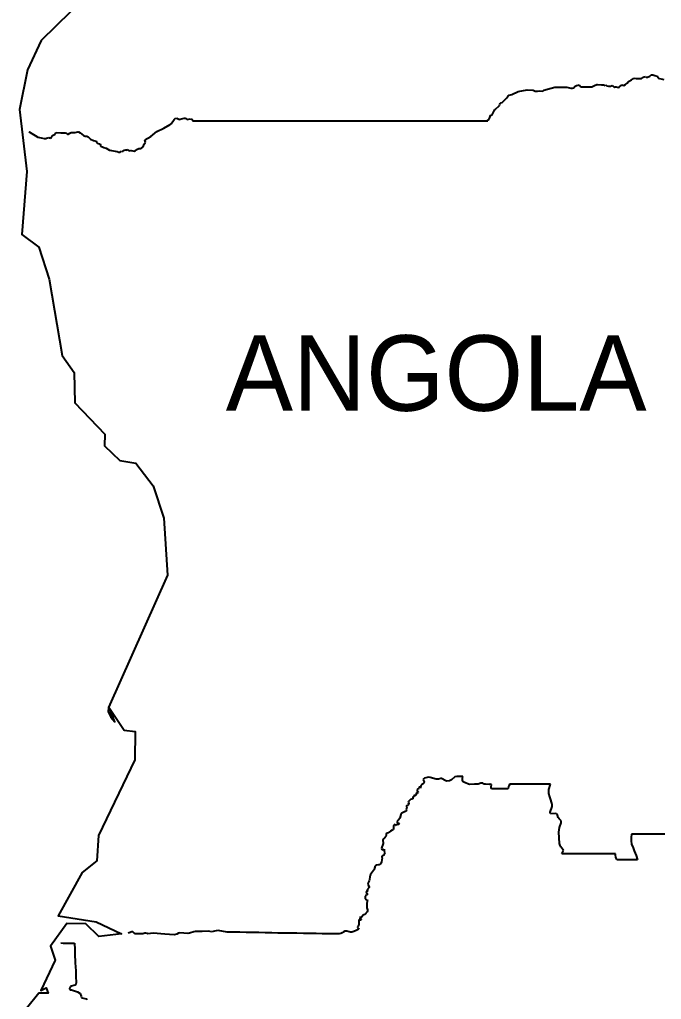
# Model space of a CAD drawing. Header units: metres. Extents: x 0 to 1325, y -1 to 773.
# Drawn here: x 705.6 to 739.6, y 404.5 to 456.4 of the extents above; entities that cross this region are included whole.
import ezdxf
from ezdxf.enums import TextEntityAlignment as Align

# ---------------------------------------------------------------- set-up
doc = ezdxf.new("R2010")
doc.units = ezdxf.units.M

msp = doc.modelspace()

# ---------------------------------------------------------------- linework, layer by layer
at = {"layer": 'CUT'}
msp.add_lwpolyline([(708.32, 456.818), (706.78, 455.298), (706.05, 453.748), (705.63, 451.648), (706.02, 448.368), (705.75, 445.038), (706.64, 444.358), (707.2, 442.668), (707.88, 438.618), (708.52, 437.728), (708.56, 436.118), (710.14, 434.458), (710.12, 433.838), (710.94, 433.068), (711.79, 432.918), (712.7, 431.718), (713.26, 430.008), (713.47, 426.998), (710.33, 419.978), (710.32, 419.768), (710.46, 419.478), (710.67, 419.228), (710.4, 419.938), (711.17, 418.788), (711.75, 418.718), (711.74, 417.208), (709.8, 413.198), (709.72, 411.868), (708.95, 411.238), (707.68, 408.948), (709.68, 408.638), (711.03, 407.988), (709.83, 407.858), (709.14, 408.528), (708.13, 408.548), (707.26, 407.348), (707.52, 406.598), (706.75, 404.998), (707.04, 405.128), (707.15, 404.858), (706.65, 404.858), (706, 404.038)], dxfattribs=at)
at = {"layer": 'SCORE'}
for points in [[(737.72, 452.968), (737.8, 453.048)], [(737.8, 453.048), (737.88, 453.128)], [(737.88, 453.128), (737.91, 453.148)], [(737.91, 453.148), (738.04, 453.218)], [(738.04, 453.218), (738.15, 453.298)], [(738.15, 453.298), (738.19, 453.318)], [(738.19, 453.318), (738.29, 453.288)], [(738.29, 453.288), (738.43, 453.288)], [(738.43, 453.288), (738.56, 453.298)], [(738.56, 453.298), (738.62, 453.328)], [(738.62, 453.328), (738.65, 453.358)], [(738.65, 453.358), (738.71, 453.388)], [(738.71, 453.388), (738.77, 453.398)], [(738.77, 453.398), (738.8, 453.378)], [(738.8, 453.378), (738.83, 453.348)], [(738.83, 453.348), (738.89, 453.368)], [(738.89, 453.368), (739, 453.418)], [(739, 453.418), (739.08, 453.488)], [(739.08, 453.488), (739.17, 453.488)], [(739.17, 453.488), (739.28, 453.448)], [(739.28, 453.448), (739.4, 453.418)], [(739.4, 453.418), (739.45, 453.318)], [(739.45, 453.318), (739.74, 453.238)], [(731.7, 452.448), (732.03, 452.608)], [(732.03, 452.608), (732.51, 452.698)], [(732.51, 452.698), (732.82, 452.678)], [(732.82, 452.678), (732.94, 452.628)], [(732.94, 452.628), (733.02, 452.618)], [(733.02, 452.618), (733.06, 452.618)], [(733.06, 452.618), (733.17, 452.638)], [(733.17, 452.638), (733.34, 452.628)], [(733.34, 452.628), (733.4, 452.668)], [(733.4, 452.668), (733.98, 452.838)], [(733.98, 452.838), (734.61, 452.828)], [(734.61, 452.828), (734.82, 452.788)], [(734.82, 452.788), (734.91, 452.778)], [(734.91, 452.778), (734.98, 452.798)], [(734.98, 452.798), (735.01, 452.858)], [(735.01, 452.858), (735.05, 452.888)], [(735.05, 452.888), (735.12, 452.928)], [(735.12, 452.928), (735.21, 452.948)], [(735.21, 452.948), (735.27, 452.958)], [(735.27, 452.958), (735.29, 452.938)], [(735.29, 452.938), (735.33, 452.868)], [(735.33, 452.868), (735.35, 452.848)], [(735.35, 452.848), (735.93, 452.848)], [(735.93, 452.848), (736.07, 452.928)], [(736.07, 452.928), (736.2, 452.968)], [(736.2, 452.968), (736.24, 452.978)], [(736.24, 452.978), (736.45, 452.958)], [(736.45, 452.958), (736.55, 452.958)], [(736.55, 452.958), (736.6, 452.948)], [(736.6, 452.948), (736.65, 452.928)], [(736.65, 452.928), (736.68, 452.958)], [(736.68, 452.958), (736.73, 452.908)], [(736.73, 452.908), (736.82, 452.888)], [(736.82, 452.888), (736.92, 452.888)], [(736.92, 452.888), (737.01, 452.928)], [(737.01, 452.928), (737.13, 452.818)], [(737.13, 452.818), (737.17, 452.848)], [(737.17, 452.848), (737.23, 452.848)], [(737.23, 452.848), (737.35, 452.818)], [(737.35, 452.818), (737.39, 452.838)], [(737.39, 452.838), (737.53, 452.958)], [(737.53, 452.958), (737.63, 452.928)], [(737.63, 452.928), (737.72, 452.968)], [(731.06, 451.928), (731.08, 451.968)], [(731.08, 451.968), (731.12, 451.998)], [(731.12, 451.998), (731.18, 452.028)], [(731.18, 452.028), (731.22, 452.058)], [(731.22, 452.058), (731.43, 452.278)], [(731.43, 452.278), (731.5, 452.368)], [(731.5, 452.368), (731.55, 452.418)], [(731.55, 452.418), (731.7, 452.448)], [(730.65, 451.368), (730.78, 451.608)], [(730.78, 451.608), (730.79, 451.648)], [(730.79, 451.648), (730.84, 451.678)], [(730.84, 451.678), (731.03, 451.838)], [(731.03, 451.838), (731.04, 451.858)], [(731.04, 451.858), (731.06, 451.928)], [(713.65, 450.898), (713.82, 451.128)], [(713.82, 451.128), (713.87, 451.168)], [(713.87, 451.168), (713.96, 451.188)], [(713.96, 451.188), (714, 451.178)], [(714, 451.178), (714.06, 451.138)], [(714.06, 451.138), (714.09, 451.128)], [(714.09, 451.128), (714.14, 451.138)], [(714.14, 451.138), (714.2, 451.158)], [(714.2, 451.158), (714.28, 451.168)], [(714.28, 451.168), (714.34, 451.188)], [(714.34, 451.188), (714.39, 451.188)], [(714.39, 451.188), (714.43, 451.168)], [(714.43, 451.168), (714.48, 451.138)], [(714.48, 451.138), (714.51, 451.128)], [(714.51, 451.128), (714.67, 451.158)], [(714.67, 451.158), (714.75, 451.148)], [(714.75, 451.148), (714.79, 451.068)], [(714.79, 451.068), (714.79, 451.048)], [(714.79, 451.048), (714.83, 451.048)], [(714.83, 451.048), (715.09, 451.048)], [(715.09, 451.048), (716.03, 451.048)], [(716.03, 451.048), (716.97, 451.048)], [(716.97, 451.048), (717.92, 451.048)], [(717.92, 451.048), (718.86, 451.048)], [(718.86, 451.048), (719.77, 451.048)], [(719.77, 451.048), (719.81, 451.048)], [(719.81, 451.048), (720.75, 451.048)], [(720.75, 451.048), (721.7, 451.048)], [(721.7, 451.048), (722.64, 451.048)], [(722.64, 451.048), (723.58, 451.048)], [(723.58, 451.048), (724.53, 451.048)], [(724.53, 451.048), (725.47, 451.048)], [(725.47, 451.048), (726.1, 451.058)], [(726.1, 451.058), (726.42, 451.058)], [(726.42, 451.058), (727.36, 451.058)], [(727.36, 451.058), (728.31, 451.058)], [(728.31, 451.058), (728.75, 451.058)], [(728.75, 451.058), (729.25, 451.058)], [(729.25, 451.058), (730.19, 451.058)], [(730.19, 451.058), (730.39, 451.058)], [(730.39, 451.058), (730.42, 451.058)], [(730.42, 451.078), (730.44, 451.118)], [(730.42, 451.058), (730.42, 451.078)], [(730.44, 451.118), (730.46, 451.128)], [(730.46, 451.128), (730.49, 451.148)], [(730.49, 451.148), (730.55, 451.288)], [(730.55, 451.328), (730.56, 451.338)], [(730.55, 451.288), (730.55, 451.328)], [(730.56, 451.338), (730.65, 451.368)], [(706.12, 450.478), (706.13, 450.468)], [(706.13, 450.468), (706.28, 450.388)], [(707.54, 450.378), (707.55, 450.418)], [(707.55, 450.418), (707.56, 450.428)], [(707.56, 450.428), (707.82, 450.408)], [(707.82, 450.408), (708.06, 450.418)], [(708.06, 450.418), (708.12, 450.388)], [(708.29, 450.398), (708.36, 450.428)], [(708.36, 450.428), (708.58, 450.438)], [(708.58, 450.438), (708.71, 450.468)], [(708.71, 450.468), (708.75, 450.468)], [(708.75, 450.468), (708.84, 450.418)], [(708.84, 450.418), (709.01, 450.278)], [(712.58, 450.218), (712.9, 450.478)], [(712.9, 450.478), (713.26, 450.668)], [(713.26, 450.668), (713.6, 450.858)], [(713.6, 450.858), (713.65, 450.898)], [(706.28, 450.388), (706.45, 450.268)], [(706.45, 450.268), (706.6, 450.188)], [(706.6, 450.188), (706.77, 450.148)], [(706.77, 450.148), (706.94, 450.118)], [(706.94, 450.118), (706.97, 450.118)], [(706.97, 450.118), (706.99, 450.108)], [(706.99, 450.108), (707.02, 450.108)], [(707.02, 450.108), (707.06, 450.128)], [(707.06, 450.128), (707.18, 450.168)], [(707.18, 450.168), (707.22, 450.158)], [(707.22, 450.158), (707.24, 450.148)], [(707.24, 450.148), (707.26, 450.138)], [(707.26, 450.138), (707.29, 450.148)], [(707.29, 450.148), (707.32, 450.168)], [(707.32, 450.168), (707.33, 450.188)], [(707.33, 450.218), (707.35, 450.248)], [(707.33, 450.188), (707.33, 450.218)], [(707.35, 450.248), (707.37, 450.268)], [(707.37, 450.268), (707.4, 450.298)], [(707.4, 450.298), (707.45, 450.318)], [(707.45, 450.318), (707.48, 450.328)], [(707.48, 450.328), (707.52, 450.348)], [(707.52, 450.348), (707.54, 450.378)], [(708.12, 450.388), (708.17, 450.348)], [(708.17, 450.348), (708.2, 450.348)], [(708.2, 450.348), (708.29, 450.398)], [(709.01, 450.278), (709.1, 450.248)], [(709.1, 450.248), (709.19, 450.238)], [(709.19, 450.238), (709.26, 450.198)], [(709.26, 450.198), (709.39, 450.088)], [(709.39, 450.088), (709.55, 450.018)], [(709.55, 450.018), (709.68, 449.978)], [(709.68, 449.978), (709.7, 449.948)], [(709.7, 449.948), (709.73, 449.888)], [(709.73, 449.888), (709.77, 449.858)], [(712.27, 450.038), (712.58, 450.218)], [(712.3, 449.928), (712.27, 450.038)], [(712.27, 449.868), (712.3, 449.928)], [(709.77, 449.858), (709.79, 449.848)], [(709.79, 449.848), (709.86, 449.828)], [(709.86, 449.828), (709.89, 449.808)], [(709.89, 449.808), (709.91, 449.768)], [(709.91, 449.768), (709.91, 449.728)], [(709.91, 449.728), (709.93, 449.688)], [(709.93, 449.688), (710.02, 449.668)], [(710.02, 449.668), (710.09, 449.638)], [(710.09, 449.638), (710.21, 449.608)], [(710.21, 449.608), (710.4, 449.498)], [(710.4, 449.498), (710.8, 449.428)], [(710.8, 449.428), (710.88, 449.398)], [(710.88, 449.398), (710.96, 449.398)], [(710.96, 449.398), (711.03, 449.448)], [(711.03, 449.448), (711.08, 449.418)], [(711.08, 449.418), (711.1, 449.438)], [(711.1, 449.438), (711.13, 449.478)], [(711.13, 449.478), (711.17, 449.498)], [(711.17, 449.498), (711.25, 449.508)], [(711.25, 449.508), (711.29, 449.508)], [(711.29, 449.508), (711.33, 449.498)], [(711.33, 449.498), (711.33, 449.528)], [(711.33, 449.528), (711.43, 449.478)], [(711.43, 449.478), (711.48, 449.468)], [(711.48, 449.468), (711.51, 449.478)], [(711.51, 449.478), (711.53, 449.488)], [(711.53, 449.488), (711.62, 449.458)], [(711.62, 449.458), (711.69, 449.448)], [(711.69, 449.448), (711.75, 449.468)], [(711.75, 449.468), (711.88, 449.558)], [(711.88, 449.558), (711.95, 449.578)], [(711.95, 449.578), (712.04, 449.588)], [(712.04, 449.588), (712.11, 449.618)], [(712.11, 449.618), (712.17, 449.668)], [(712.17, 449.668), (712.22, 449.818)], [(712.22, 449.818), (712.27, 449.868)], [(727.04, 416.198), (727.01, 416.148)], [(727.07, 416.238), (727.04, 416.198)], [(727.28, 416.288), (727.07, 416.238)], [(727.38, 416.278), (727.28, 416.288)], [(727.69, 416.178), (727.38, 416.278)], [(727.81, 416.178), (727.69, 416.178)], [(727.93, 416.228), (727.81, 416.178)], [(727.98, 416.218), (727.93, 416.228)], [(728.2, 416.098), (727.98, 416.218)], [(728.68, 416.308), (728.5, 416.148)], [(728.78, 416.328), (728.68, 416.308)], [(729.11, 416.328), (728.78, 416.328)], [(729.09, 416.228), (729.11, 416.328)], [(729.09, 416.128), (729.09, 416.228)], [(726.71, 415.658), (726.68, 415.628)], [(726.79, 415.698), (726.71, 415.658)], [(726.78, 415.748), (726.77, 415.738)], [(726.77, 415.738), (726.78, 415.728)], [(726.79, 415.768), (726.78, 415.748)], [(726.78, 415.728), (726.79, 415.698)], [(726.8, 415.758), (726.79, 415.768)], [(726.83, 415.738), (726.8, 415.758)], [(726.84, 415.718), (726.83, 415.738)], [(726.88, 415.838), (726.84, 415.718)], [(726.9, 415.868), (726.88, 415.838)], [(726.93, 415.908), (726.9, 415.868)], [(727.01, 415.948), (726.93, 415.908)], [(727.01, 416.148), (727.06, 416.038)], [(727.04, 415.978), (727.01, 415.948)], [(727.06, 416.038), (727.04, 415.978)], [(728.26, 416.088), (728.2, 416.098)], [(728.39, 416.098), (728.26, 416.088)], [(728.5, 416.148), (728.39, 416.098)], [(729.13, 416.048), (729.09, 416.128)], [(729.19, 416.008), (729.13, 416.048)], [(729.25, 415.988), (729.19, 416.008)], [(729.4, 415.918), (729.25, 415.988)], [(729.46, 415.908), (729.4, 415.918)], [(729.73, 415.918), (729.46, 415.908)], [(729.91, 415.928), (729.73, 415.918)], [(730.05, 415.978), (729.91, 415.928)], [(730.1, 415.978), (730.05, 415.978)], [(730.16, 415.968), (730.1, 415.978)], [(730.24, 415.918), (730.16, 415.968)], [(730.3, 415.918), (730.24, 415.918)], [(730.52, 415.908), (730.3, 415.918)], [(730.55, 415.918), (730.52, 415.908)], [(730.62, 415.908), (730.55, 415.918)], [(730.6, 415.768), (730.62, 415.908)], [(730.61, 415.698), (730.6, 415.768)], [(730.65, 415.668), (730.61, 415.698)], [(730.92, 415.668), (730.65, 415.668)], [(731.2, 415.668), (730.92, 415.668)], [(731.47, 415.668), (731.2, 415.668)], [(731.5, 415.688), (731.47, 415.668)], [(731.52, 415.798), (731.5, 415.688)], [(731.54, 415.838), (731.52, 415.798)], [(731.6, 415.928), (731.54, 415.838)], [(731.76, 415.928), (731.6, 415.928)], [(732.23, 415.928), (731.76, 415.928)], [(732.7, 415.928), (732.23, 415.928)], [(733.17, 415.928), (732.7, 415.928)], [(733.64, 415.928), (733.17, 415.928)], [(733.74, 415.928), (733.64, 415.928)], [(733.66, 415.638), (733.74, 415.928)], [(726.41, 415.128), (726.33, 415.118)], [(726.45, 415.148), (726.41, 415.128)], [(726.47, 415.268), (726.45, 415.228)], [(726.45, 415.228), (726.46, 415.188)], [(726.46, 415.188), (726.45, 415.148)], [(726.54, 415.268), (726.47, 415.268)], [(726.53, 415.328), (726.51, 415.328)], [(726.51, 415.328), (726.54, 415.288)], [(726.58, 415.328), (726.53, 415.328)], [(726.54, 415.288), (726.54, 415.268)], [(726.62, 415.338), (726.58, 415.328)], [(726.63, 415.388), (726.62, 415.338)], [(726.64, 415.458), (726.63, 415.428)], [(726.63, 415.428), (726.63, 415.388)], [(726.69, 415.438), (726.64, 415.458)], [(726.68, 415.628), (726.67, 415.608)], [(726.67, 415.608), (726.69, 415.558)], [(726.69, 415.558), (726.72, 415.528)], [(726.73, 415.488), (726.69, 415.438)], [(726.72, 415.528), (726.73, 415.488)], [(733.65, 415.548), (733.66, 415.638)], [(733.66, 415.428), (733.65, 415.548)], [(733.71, 415.258), (733.66, 415.428)], [(733.75, 415.148), (733.71, 415.258)], [(733.82, 414.918), (733.75, 415.148)], [(726.13, 414.658), (726.11, 414.598)], [(726.13, 414.808), (726.12, 414.748)], [(726.12, 414.748), (726.13, 414.658)], [(726.19, 414.778), (726.13, 414.808)], [(726.25, 414.858), (726.19, 414.838)], [(726.19, 414.838), (726.2, 414.818)], [(726.2, 414.808), (726.19, 414.778)], [(726.2, 414.818), (726.2, 414.808)], [(726.23, 415.008), (726.21, 414.958)], [(726.21, 414.958), (726.23, 414.928)], [(726.3, 415.068), (726.23, 415.008)], [(726.23, 414.928), (726.25, 414.888)], [(726.25, 414.888), (726.25, 414.858)], [(726.31, 415.098), (726.3, 415.068)], [(726.33, 415.118), (726.31, 415.098)], [(733.76, 414.538), (733.8, 414.638)], [(733.8, 414.638), (733.83, 414.738)], [(733.83, 414.828), (733.82, 414.918)], [(733.83, 414.738), (733.83, 414.828)], [(725.76, 414.128), (725.71, 414.048)], [(725.82, 414.308), (725.76, 414.128)], [(725.87, 414.388), (725.82, 414.308)], [(726.05, 414.478), (725.87, 414.388)], [(726.12, 414.528), (726.05, 414.478)], [(726.11, 414.598), (726.12, 414.528)], [(733.73, 414.438), (733.76, 414.538)], [(733.74, 414.348), (733.73, 414.438)], [(733.99, 414.368), (733.74, 414.348)], [(734.06, 414.348), (733.99, 414.368)], [(734.12, 414.288), (734.06, 414.348)], [(734.16, 414.148), (734.12, 414.288)], [(734.21, 414.078), (734.16, 414.148)], [(725.43, 413.578), (725.41, 413.518)], [(725.45, 413.758), (725.43, 413.708)], [(725.43, 413.708), (725.43, 413.618)], [(725.43, 413.618), (725.43, 413.578)], [(725.5, 413.798), (725.45, 413.758)], [(725.53, 413.738), (725.5, 413.798)], [(725.56, 413.738), (725.53, 413.738)], [(725.58, 413.748), (725.56, 413.738)], [(725.61, 413.768), (725.58, 413.748)], [(725.62, 413.968), (725.61, 413.928)], [(725.61, 413.928), (725.63, 413.888)], [(725.69, 413.788), (725.61, 413.768)], [(725.64, 413.988), (725.62, 413.968)], [(725.63, 413.888), (725.67, 413.868)], [(725.67, 414.018), (725.64, 413.988)], [(725.71, 414.048), (725.67, 414.018)], [(725.67, 413.868), (725.71, 413.848)], [(725.72, 413.798), (725.69, 413.788)], [(725.71, 413.848), (725.73, 413.828)], [(725.73, 413.828), (725.72, 413.798)], [(734.2, 413.508), (734.22, 413.628)], [(734.32, 413.988), (734.21, 414.078)], [(734.22, 413.628), (734.32, 413.878)], [(734.32, 413.878), (734.32, 413.988)], [(724.97, 413.078), (724.92, 413.028)], [(725.03, 413.158), (724.97, 413.078)], [(725.04, 413.218), (725.03, 413.158)], [(725.06, 413.318), (725.04, 413.278)], [(725.04, 413.278), (725.04, 413.218)], [(725.15, 413.348), (725.06, 413.318)], [(725.28, 413.438), (725.15, 413.348)], [(725.37, 413.488), (725.28, 413.438)], [(725.41, 413.518), (725.37, 413.488)], [(734.18, 413.388), (734.2, 413.508)], [(734.22, 412.788), (734.18, 413.388)], [(738.03, 413.278), (738.02, 413.098)], [(738.02, 413.098), (738.02, 412.918)], [(738.2, 413.278), (738.03, 413.278)], [(738.47, 413.278), (738.2, 413.278)], [(738.73, 413.278), (738.47, 413.278)], [(739, 413.278), (738.73, 413.278)], [(739.27, 413.278), (739, 413.278)], [(739.54, 413.278), (739.27, 413.278)], [(739.8, 413.268), (739.54, 413.278)], [(724.88, 412.778), (724.8, 412.538)], [(724.8, 412.538), (724.81, 412.448)], [(724.89, 413.008), (724.87, 412.978)], [(724.87, 412.978), (724.88, 412.778)], [(724.92, 413.028), (724.89, 413.008)], [(734.26, 412.668), (734.22, 412.788)], [(734.3, 412.598), (734.26, 412.668)], [(734.4, 412.468), (734.3, 412.598)], [(738.02, 412.918), (738.04, 412.748)], [(738.04, 412.748), (738.12, 412.548)], [(738.12, 412.548), (738.18, 412.398)], [(724.83, 412.018), (724.8, 411.808)], [(724.81, 412.448), (724.93, 412.478)], [(724.84, 412.118), (724.81, 412.108)], [(724.81, 412.108), (724.81, 412.068)], [(724.81, 412.068), (724.82, 412.038)], [(724.82, 412.038), (724.83, 412.018)], [(724.88, 412.128), (724.84, 412.118)], [(724.9, 412.148), (724.88, 412.128)], [(724.92, 412.178), (724.9, 412.148)], [(724.94, 412.208), (724.92, 412.178)], [(724.93, 412.478), (724.93, 412.398)], [(724.93, 412.398), (724.96, 412.328)], [(724.97, 412.278), (724.94, 412.208)], [(724.96, 412.328), (724.97, 412.278)], [(734.35, 412.228), (734.42, 412.378)], [(734.54, 412.228), (734.35, 412.228)], [(734.43, 412.408), (734.4, 412.468)], [(734.42, 412.378), (734.43, 412.408)], [(734.7, 412.228), (734.54, 412.228)], [(734.85, 412.228), (734.7, 412.228)], [(735.01, 412.228), (734.85, 412.228)], [(735.16, 412.228), (735.01, 412.228)], [(735.32, 412.228), (735.16, 412.228)], [(735.47, 412.228), (735.32, 412.228)], [(735.63, 412.228), (735.47, 412.228)], [(735.78, 412.228), (735.63, 412.228)], [(735.93, 412.228), (735.78, 412.228)], [(735.98, 412.228), (735.93, 412.228)], [(736.09, 412.228), (735.98, 412.228)], [(736.24, 412.228), (736.09, 412.228)], [(736.4, 412.228), (736.24, 412.228)], [(736.55, 412.228), (736.4, 412.228)], [(736.71, 412.228), (736.55, 412.228)], [(736.86, 412.228), (736.71, 412.228)], [(737.02, 412.228), (736.86, 412.228)], [(737.19, 412.228), (737.02, 412.228)], [(737.19, 412.168), (737.19, 412.228)], [(737.21, 412.048), (737.19, 412.168)], [(737.23, 411.998), (737.21, 412.048)], [(738.18, 412.398), (738.28, 412.138)], [(738.28, 412.138), (738.36, 411.908)], [(724.44, 411.528), (724.43, 411.478)], [(724.45, 411.578), (724.44, 411.528)], [(724.5, 411.618), (724.45, 411.578)], [(724.54, 411.638), (724.5, 411.618)], [(724.63, 411.648), (724.54, 411.638)], [(724.67, 411.658), (724.63, 411.648)], [(724.76, 411.718), (724.67, 411.658)], [(724.8, 411.808), (724.76, 411.718)], [(737.26, 411.938), (737.23, 411.998)], [(737.29, 411.918), (737.26, 411.938)], [(737.33, 411.908), (737.29, 411.918)], [(737.52, 411.908), (737.33, 411.908)], [(737.83, 411.908), (737.52, 411.908)], [(738.15, 411.908), (737.83, 411.908)], [(738.36, 411.908), (738.15, 411.908)], [(724.17, 411.018), (724.16, 410.878)], [(724.19, 411.078), (724.17, 411.018)], [(724.22, 411.138), (724.19, 411.078)], [(724.42, 411.428), (724.22, 411.138)], [(724.43, 411.478), (724.42, 411.428)], [(724.09, 410.688), (724.08, 410.628)], [(724.08, 410.628), (724.09, 410.568)], [(724.14, 410.808), (724.09, 410.688)], [(724.09, 410.568), (724.14, 410.488)], [(724.16, 410.878), (724.14, 410.808)], [(724.14, 410.488), (724.14, 410.448)], [(723.95, 410.008), (723.94, 409.998)], [(723.94, 409.998), (723.94, 409.848)], [(723.97, 410.038), (723.95, 410.008)], [(723.99, 410.058), (723.97, 410.038)], [(724.07, 410.248), (723.99, 410.238)], [(723.99, 410.238), (723.99, 410.208)], [(723.99, 410.208), (724.02, 410.158)], [(724.02, 410.048), (723.99, 410.058)], [(724.02, 410.158), (724.04, 410.108)], [(724.03, 410.058), (724.02, 410.048)], [(724.04, 410.108), (724.03, 410.058)], [(724.05, 410.338), (724.04, 410.298)], [(724.04, 410.298), (724.07, 410.248)], [(724.07, 410.378), (724.05, 410.338)], [(724.11, 410.408), (724.07, 410.378)], [(724.14, 410.448), (724.11, 410.408)], [(723.94, 409.848), (723.96, 409.818)], [(723.96, 409.818), (723.99, 409.808)], [(723.99, 409.808), (724.02, 409.798)], [(724.02, 409.798), (724.04, 409.788)], [(724.03, 409.678), (724.02, 409.648)], [(724.02, 409.648), (724.02, 409.378)], [(724.04, 409.718), (724.03, 409.678)], [(724.04, 409.788), (724.05, 409.748)], [(724.05, 409.748), (724.04, 409.718)], [(723.76, 408.898), (723.71, 408.858)], [(723.82, 408.978), (723.76, 408.898)], [(723.86, 409.008), (723.82, 408.978)], [(723.91, 409.018), (723.86, 409.008)], [(723.95, 409.048), (723.91, 409.018)], [(723.97, 409.098), (723.95, 409.048)], [(724.03, 409.168), (723.97, 409.098)], [(724.02, 409.378), (724.03, 409.318)], [(724.03, 409.318), (724.06, 409.268)], [(724.06, 409.218), (724.03, 409.168)], [(724.06, 409.268), (724.06, 409.218)], [(723.56, 408.408), (723.53, 408.358)], [(723.58, 408.448), (723.56, 408.408)], [(723.59, 408.478), (723.58, 408.448)], [(723.6, 408.708), (723.59, 408.478)], [(723.61, 408.748), (723.6, 408.708)], [(723.63, 408.748), (723.61, 408.748)], [(723.67, 408.728), (723.63, 408.748)], [(723.71, 408.858), (723.64, 408.858)], [(723.64, 408.858), (723.72, 408.768)], [(723.7, 408.728), (723.67, 408.728)], [(723.72, 408.768), (723.7, 408.728)], [(711.49, 408.058), (711.38, 408.028)], [(711.61, 408.118), (711.49, 408.058)], [(711.65, 408.088), (711.61, 408.118)], [(711.72, 408.008), (711.65, 408.088)], [(711.75, 407.988), (711.72, 408.008)], [(711.87, 407.998), (711.75, 407.988)], [(712.16, 407.998), (711.87, 407.998)], [(712.27, 408.038), (712.16, 407.998)], [(712.32, 408.028), (712.27, 408.038)], [(712.38, 408.008), (712.32, 408.028)], [(712.42, 407.998), (712.38, 408.008)], [(712.71, 408.028), (712.42, 407.998)], [(713.32, 407.978), (712.71, 408.028)], [(713.82, 407.938), (713.32, 407.978)], [(713.96, 407.978), (713.82, 407.938)], [(714.05, 408.028), (713.96, 407.978)], [(714.11, 408.048), (714.05, 408.028)], [(714.54, 408.018), (714.11, 408.048)], [(714.63, 408.028), (714.54, 408.018)], [(714.85, 408.108), (714.63, 408.028)], [(714.92, 408.118), (714.85, 408.108)], [(715.3, 408.118), (714.92, 408.118)], [(715.63, 408.128), (715.3, 408.118)], [(715.8, 408.098), (715.63, 408.128)], [(716.04, 408.158), (715.8, 408.098)], [(716.15, 408.168), (716.04, 408.158)], [(716.62, 408.088), (716.15, 408.168)], [(716.82, 408.078), (716.62, 408.088)], [(716.96, 408.078), (716.82, 408.078)], [(717.3, 408.078), (716.96, 408.078)], [(717.63, 408.068), (717.3, 408.078)], [(717.97, 408.058), (717.63, 408.068)], [(718.3, 408.058), (717.97, 408.058)], [(718.64, 408.048), (718.3, 408.058)], [(718.98, 408.048), (718.64, 408.048)], [(719.31, 408.038), (718.98, 408.048)], [(719.65, 408.038), (719.31, 408.038)], [(719.98, 408.028), (719.65, 408.038)], [(720.32, 408.028), (719.98, 408.028)], [(720.66, 408.018), (720.32, 408.028)], [(720.99, 408.008), (720.66, 408.018)], [(721.33, 408.008), (720.99, 408.008)], [(721.66, 407.998), (721.33, 408.008)], [(721.76, 407.998), (721.66, 407.998)], [(722, 407.998), (721.76, 407.998)], [(722.33, 407.988), (722, 407.998)], [(722.55, 407.988), (722.33, 407.988)], [(722.64, 408.008), (722.55, 407.988)], [(722.71, 408.048), (722.64, 408.008)], [(722.77, 408.088), (722.71, 408.048)], [(722.85, 408.128), (722.77, 408.088)], [(722.91, 408.138), (722.85, 408.128)], [(722.96, 408.138), (722.91, 408.138)], [(723.08, 408.098), (722.96, 408.138)], [(723.15, 408.088), (723.08, 408.098)], [(723.22, 408.088), (723.15, 408.088)], [(723.28, 408.108), (723.22, 408.088)], [(723.42, 408.158), (723.28, 408.108)], [(723.45, 408.178), (723.42, 408.158)], [(723.59, 408.248), (723.45, 408.178)], [(723.53, 408.358), (723.53, 408.338)], [(723.53, 408.338), (723.58, 408.278)], [(723.58, 408.278), (723.59, 408.248)], [(707.82, 407.518), (707.93, 407.508)], [(707.93, 407.508), (708.27, 407.508)], [(708.27, 407.508), (708.54, 407.508)], [(708.54, 407.508), (708.55, 407.168)], [(708.55, 407.168), (708.56, 406.928)], [(708.56, 406.928), (708.58, 406.468)], [(708.58, 406.468), (708.6, 406.028)], [(708.6, 406.028), (708.61, 405.718)], [(708.55, 405.278), (708.32, 405.198)], [(708.6, 405.308), (708.55, 405.278)], [(708.62, 405.428), (708.6, 405.308)], [(708.61, 405.718), (708.62, 405.428)], [(708.29, 405.138), (708.28, 405.098)], [(708.28, 405.098), (708.28, 405.068)], [(708.28, 405.068), (708.3, 405.038)], [(708.3, 405.178), (708.29, 405.138)], [(708.32, 405.198), (708.3, 405.178)], [(708.3, 405.038), (708.33, 405.028)], [(708.33, 405.028), (708.35, 405.028)], [(708.35, 405.028), (708.38, 405.028)], [(708.38, 405.028), (708.69, 404.918)], [(708.69, 404.918), (708.83, 404.828)], [(708.83, 404.828), (708.89, 404.698)], [(708.89, 404.698), (708.9, 404.618)], [(708.9, 404.618), (708.93, 404.598)], [(708.93, 404.598), (709.08, 404.578)], [(709.08, 404.578), (709.17, 404.548)], [(709.17, 404.548), (709.19, 404.508)]]:
    msp.add_lwpolyline(points, dxfattribs=at)

# ---------------------------------------------------------------- texts
at = {"layer": 'ENGRAVE'}
msp.add_text('ANGOLA', height=4, dxfattribs=at).set_placement((727.693, 435.695), align=Align.CENTER)

doc.saveas('drawing.dxf')
